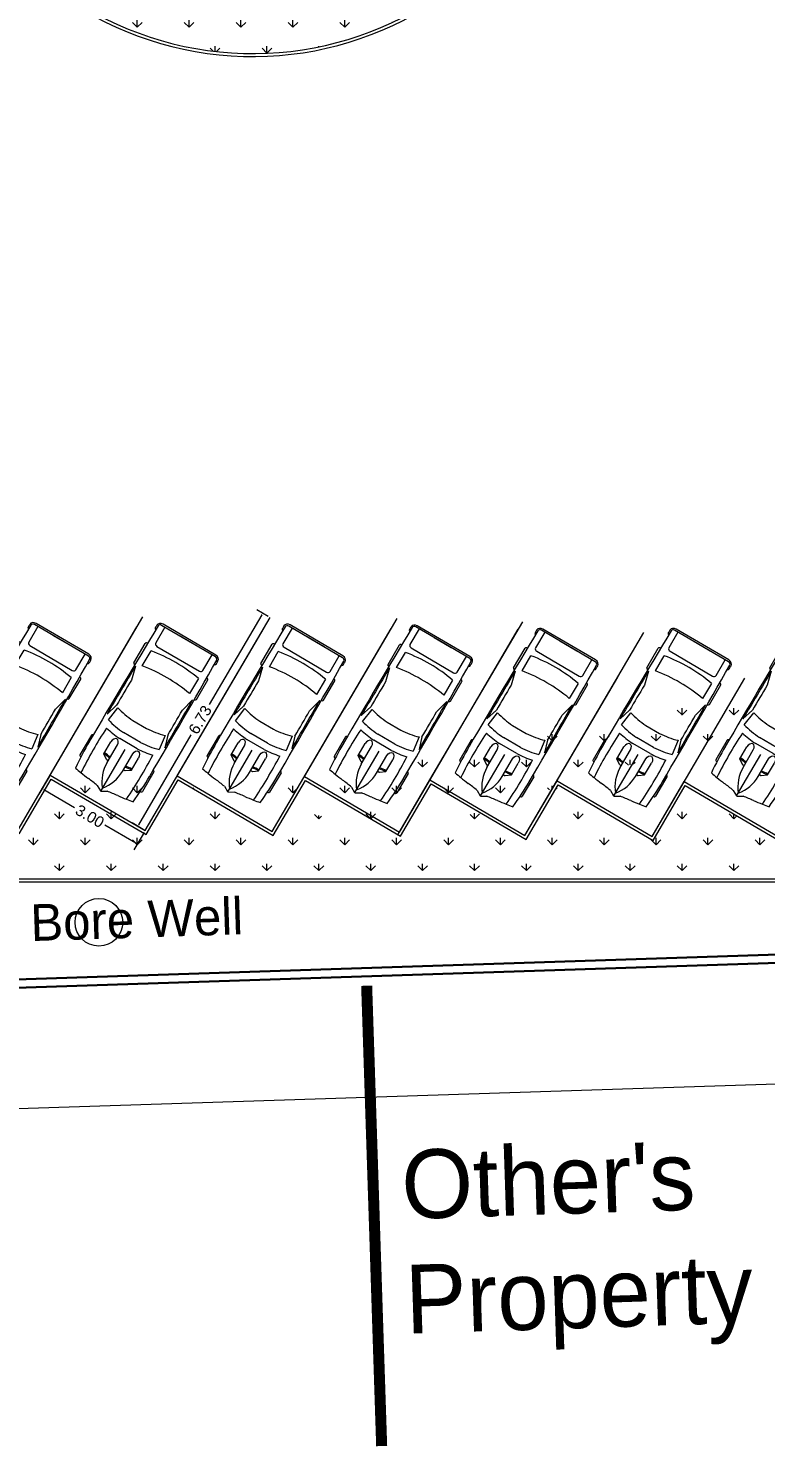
# Model space of a CAD drawing. Header units: millimetres. Extents: x 3614 to 12428, y -844 to 6844.
# Drawn here: x 5215.48 to 5235.57, y -436.56 to -397.77 of the extents above; entities that cross this region are included whole.
import ezdxf

# ---------------------------------------------------------------- set-up
doc = ezdxf.new("R2010")
doc.units = ezdxf.units.MM
doc.header["$LTSCALE"] = 40
doc.header["$MEASUREMENT"] = 0
doc.header["$PDMODE"] = 32
doc.header["$PDSIZE"] = 0.02
doc.layers.get('0').update_dxf_attribs({"linetype": 'CONTINUOUS', "lineweight": 20})
doc.layers.get('Defpoints').update_dxf_attribs({"linetype": 'CONTINUOUS', "lineweight": 20})
for name, color, linetype, lineweight in [('Dim', 220, 'CONTINUOUS', 15), ('dim.1', 6, 'CONTINUOUS', 18), ('Electric Pole', 5, 'CONTINUOUS', 15), ('Fixture', 44, 'CONTINUOUS', 15), ('Hatch', 42, 'CONTINUOUS', 15), ('landscaping', 3, 'CONTINUOUS', 13), ('LINE', 22, 'CONTINUOUS', 13), ('Property Line', 1, 'CONTINUOUS', 30), ('TEXT', 7, 'CONTINUOUS', 20), ('Window-Wall', 7, 'CONTINUOUS', 18)]:
    doc.layers.add(name, color=color, linetype=linetype, lineweight=lineweight)
doc.styles.add('DIM', font='arial.ttf')
doc.styles.add('STYLE9', font='GOTHIC.TTF')
doc.styles.add('Tabrej', font='GOTHIC.TTF')
doc.dimstyles.new('DIMEN', dxfattribs={"dimtxt": 0.2, "dimasz": 0.25, "dimexe": 0.18, "dimexo": 0.0625, "dimgap": 0.09, "dimtad": 0, "dimdec": 3, "dimzin": 0, "dimdsep": 46, "dimtxsty": 'Tabrej', "dimcen": 0, "dimclrd": 256, "dimclre": 256, "dimclrt": 7, "dimadec": 0, "dimazin": 0, "dimtfac": 1, "dimtdec": 3, "dimtofl": 0, "dimtmove": 0, "dimatfit": 1, "dimfxl": 0, "dimtolj": 1, "dimtzin": 0, "dimlwd": -1, "dimlwe": -1, "dimarcsym": 0})
doc.dimstyles.new('Tabrej', dxfattribs={"dimtxt": 0.5, "dimasz": 0.45, "dimexe": 0.18, "dimexo": 0.0625, "dimgap": 0.09, "dimtad": 0, "dimdec": 3, "dimzin": 0, "dimdsep": 46, "dimtxsty": 'Tabrej', "dimcen": 0, "dimclrd": 256, "dimclre": 256, "dimclrt": 7, "dimaunit": 1, "dimadec": 3, "dimazin": 0, "dimtfac": 1, "dimtdec": 3, "dimtofl": 0, "dimtmove": 0, "dimatfit": 3, "dimfxl": 0, "dimtolj": 1, "dimtzin": 0, "dimlwd": -1, "dimlwe": -1, "dimarcsym": 0})

# ---------------------------------------------------------------- blocks, each defined once
blk = doc.blocks.new('*D31')
at = {"layer": 'Defpoints', "color": 0, "ltscale": 0.05, "transparency": 16777216}
for p in [(5290.410304821192, -421.6486296749662), (5207.222522054753, -424.3595450929806), (5290.511582636391, -424.7564643325426)]:
    blk.add_point(p, dxfattribs=at)
at = {"layer": 'Dim', "ltscale": 0.05, "transparency": 16777216}
for p, q in [((5290.412340484525, -421.7110965147677), (5290.51744534679, -424.9363688311711)), ((5207.224557718086, -424.4220119327822), (5207.32966258035, -427.6472842491855)), ((5290.06182138982, -424.7711211085403), (5250.043463459277, -426.0752354857935)), ((5207.773561116523, -427.4527229745593), (5247.791919047067, -426.1486085973061))]:
    blk.add_line(p, q, dxfattribs=at)
for points in [[(5290.05937859382, -424.6961609007784), (5290.064264185819, -424.8460813163023), (5290.511582636391, -424.7564643325426)], [(5207.771118320523, -427.3777627667973), (5207.776003912522, -427.5276831823212), (5207.323799869951, -427.467379750557)]]:
    blk.add_solid(points, dxfattribs=at)
at = {"layer": 'Dim', "color": 7, "ltscale": 0.05, "transparency": 16777216, "insert": (5248.917691253172, -426.1119220415497), "char_height": 0.5, "attachment_point": 5, "rotation": 1.8664887882798467, "style": 'Tabrej'}
blk.add_mtext('\\A1;83.232', dxfattribs=at)
blk = doc.blocks.new('*D647')
at = {"layer": 'Defpoints', "color": 0, "ltscale": 0.05, "transparency": 16777216}
for p in [(5491.917762789027, -294.5810829708552), (5491.854870055597, -295.1811268545436), (5491.917762789027, -295.1811268545436)]:
    blk.add_point(p, dxfattribs=at)
at = {"layer": 'Dim', "ltscale": 0.05, "transparency": 16777216}
for p, q in [((5491.854870055597, -294.4810829708551), (5491.854870055597, -294.3810829708552)), ((5491.855262789027, -294.5810829708552), (5491.674870055596, -294.5810829708552)), ((5491.855262789027, -295.1811268545436), (5491.674870055596, -295.1811268545436)), ((5491.854870055597, -295.2811268545436), (5491.854870055597, -295.3811268545436))]:
    blk.add_line(p, q, dxfattribs=at)
for points in [[(5491.83820338893, -294.4810829708551), (5491.871536722263, -294.4810829708551), (5491.854870055597, -294.5810829708552)], [(5491.83820338893, -295.2811268545436), (5491.871536722263, -295.2811268545436), (5491.854870055597, -295.1811268545436)]]:
    blk.add_solid(points, dxfattribs=at)
at = {"layer": 'Dim', "color": 7, "ltscale": 0.05, "transparency": 16777216, "insert": (5491.854870055597, -294.8811049126986), "char_height": 0.2, "attachment_point": 5, "rotation": 90, "style": 'Tabrej'}
blk.add_mtext('\\A1;0.600', dxfattribs=at)
blk = doc.blocks.new('*D648')
at = {"layer": 'Defpoints', "color": 0, "ltscale": 0.05, "transparency": 16777216}
for p in [(5491.317824484191, -295.1811268545439), (5492.317824484191, -295.1811268545434), (5492.317824484191, -295.5949928992698)]:
    blk.add_point(p, dxfattribs=at)
at = {"layer": 'Dim', "ltscale": 0.05, "transparency": 16777216}
for p, q in [((5491.217824484191, -295.5949928992698), (5491.117824484191, -295.5949928992698)), ((5491.317824484191, -295.2436268545439), (5491.317824484191, -295.7749928992698)), ((5492.317824484191, -295.2436268545434), (5492.317824484191, -295.7749928992698)), ((5492.417824484191, -295.5949928992698), (5492.517824484191, -295.5949928992698))]:
    blk.add_line(p, q, dxfattribs=at)
for points in [[(5491.217824484191, -295.5783262326032), (5491.217824484191, -295.6116595659365), (5491.317824484191, -295.5949928992698)], [(5492.417824484191, -295.5783262326032), (5492.417824484191, -295.6116595659365), (5492.317824484191, -295.5949928992698)]]:
    blk.add_solid(points, dxfattribs=at)
at = {"layer": 'Dim', "color": 7, "ltscale": 0.05, "transparency": 16777216, "insert": (5491.817824484191, -295.5949928992698), "char_height": 0.2, "attachment_point": 5, "style": 'Tabrej'}
blk.add_mtext('\\A1;1.000', dxfattribs=at)
blk = doc.blocks.new('fgb')
at = {"layer": 'Property Line', "lineweight": 30, "ltscale": 0.2}
for p, q in [((4957.662930420506, -364.6087804303291), (5040.83649874929, -361.8983282310344)), ((4957.432919393223, -364.8463981017462), (5040.620702159661, -362.1354826837321))]:
    blk.add_line(p, q, dxfattribs=at)
blk = doc.blocks.new('*U441')
for p, q in [((21.10406751471477, 37.40863046792069), (21.10406751471477, 36.83230215753704)), ((46.55368679439943, 38.88847654282876), (22.35054758993934, 38.88847654282876)), ((47.8001668696239, 37.39011648242055), (47.8001668696239, 37.40863046792069)), ((70.0302824853563, 31.53613089391356), (86.40615155322344, 29.35124891408057)), ((87.98532186932616, 31.87120872459877), (74.75900729854769, 35.92175679182954)), ((134.313356548143, 35.6043097713567), (119.2882629232503, 31.77757799177584)), ((135.4513231603356, 37.07354110333037), (135.4513231603356, 37.40863046792069)), ((136.6978032355602, 38.88847654282876), (160.9009424400199, 38.88847654282867)), ((162.1474225152445, 37.4086304679205), (162.1474225152445, 36.77402019194128)), ((186.4728846989705, -33.49860931502491), (186.4728846989718, 33.49860931502464)), ((188.3990091454065, -32.75868627757393), (188.3990091454077, 32.75868627757058)), ((32.26591480791686, 11.62530558863241), (36.12873726252356, 17.16961494239206)), ((36.12873726252356, 17.16961494239206), (50.93891189819171, 17.16961494239206)), ((138.4228833961707, 29.35124891408074), (157.2465674415997, 29.35124891408074)), ((164.515393597658, 26.39155676426461), (164.5153935976578, -26.39155676426503)), ((186.4728846989718, 29.35124891408083), (167.0083537481071, 29.35124891408083)), ((3.266462181856987, 6.128290093440768), (0.1022408397004821, 0.4060708604429806)), ((29.77279020470884, 9.505833383620027), (51.68362801571248, 9.505833383620027)), ((32.12291633764599, 9.505833383620027), (32.12291633764599, 11.15369945057711)), ((58.91676048097879, -10.77488335095668), (58.91676048097879, 10.77488335095617)), ((66.55009204259746, -10.5288681329018), (66.55009204259746, 10.52886813290129)), ((82.73706193978568, 8.496039918672748), (82.73706193978568, -8.49603991867258)), ((186.4728846989718, -10.5288681329018), (186.4728846989718, 10.52886813290129)), ((-4.43e-14, -2.558e-13), (51.68362801571248, -2.558e-13)), ((0.1022408397004821, -0.4060708604432933), (3.266462181856987, -6.128290093441192)), ((29.77279020470884, -9.505833383620537), (51.68362801571248, -9.505833383620537)), ((32.12291633764599, -9.505833383620537), (32.12291633764599, -11.15369945057762)), ((32.26591480791686, -11.62530558863292), (36.12873726252356, -17.16961494239257)), ((36.12873726252356, -17.16961494239257), (50.93891189819171, -17.16961494239257)), ((86.40615155322321, -29.35124891408145), (70.03028248535594, -31.53613089391442)), ((157.2465674415997, -29.35124891408117), (138.4228833961707, -29.35124891408126)), ((167.008353748107, -29.35124891408126), (186.4728846989707, -29.35124891408108)), ((21.10406751471477, -37.40863046792121), (21.10406751471477, -36.83230215753756)), ((46.55368679439943, -38.88847654282928), (22.35054758993934, -38.88847654282928)), ((47.8001668696239, -37.39011648242107), (47.8001668696239, -37.40863046792121)), ((87.98532186932606, -31.87120872459904), (74.75900729854759, -35.92175679182964)), ((134.3133565481428, -35.60430977135722), (119.2882629232503, -31.77757799177618)), ((135.4513231603355, -37.07354110333088), (135.4513231603355, -37.40863046792121)), ((136.6978032355602, -38.88847654282928), (160.9009424400199, -38.88847654282918)), ((162.1474225152445, -37.408630467921), (162.1474225152445, -36.77402019194179))]:
    blk.add_line(p, q)
for centre, major_axis, ratio, start_param, end_param in [((266.0300214172791, -27.52442688366631), (1.966072e-10, 313.3077612809058), 0.8423038695435282, 1.367075990158062, 1.391760499156096), ((41.19115208863305, -490.8631038926156), (1.294e-13, 528.2339998381949), 0.8423038695439741, 0.0028100083536837, 0.0755983031096952), ((22.35054758993934, 37.40863046792072), (2.08e-14, -1.479846074908118), 0.8423038695439757, 3.141592653589776, 4.712388980384677), ((64.48199294511879, -10555.61767587835), (1.907644e-10, 10593.02630634627), 0.842303869543847, -0.0133969486112073, 0.0027970409639888), ((46.55368679439943, 37.40863046792072), (2.2e-14, 1.479846074908118), 0.8423038695439757, -1.570796326794883, 1.73e-14), ((135.2911776514449, 5.387441675478553), (2.2715e-12, 81.77258453065997), 0.8423038695439563, 1.2453061116968, 1.507880129813836), ((64.4819929449925, -10555.61767590795), (1.9177683e-09, -10591.54646030096), 0.8423038695482958, 3.133765086725325, 3.140440689641252), ((95.78879860270443, -3666.353346297651), (1.949863999999999e-10, -3698.236159209632), 0.8423038695446962, 3.134048706297306, 3.144097754112908), ((136.6978032355602, 37.40863046792072), (2.357e-13, -1.479846074908118), 0.8423038695439757, 3.141592653589603, 4.712388980384552), ((160.9009424400199, 37.40863046792052), (5.590000000000001e-14, 1.479846074908118), 0.8423038695439757, -1.570796326794865, 4.44e-14), ((180.6280394947615, 35.8381667808375), (7.400000000000001e-14, 2.219769112362114), 0.8423038695439693, -0.0130174256259048, 1.249894140392862), ((64.48199294754608, -10556.35759891604), (1.349839377e-06, 10595.3130398087), 0.8423038681351469, -0.0133969484821159, -0.0130174254969711), ((183.9799245485226, 33.49860931502124), (3e-16, -2.959692149816166), 0.842303869543995, 1.570796326796048, 3.128195704978387), ((183.9799245485216, 32.75868627756583), (8.56e-14, -5.246425615115244), 0.8423038695439736, 1.570796326795794, 3.128195704978163), ((-204.4946649195746, 52.39684969293511), (4.120530000000001e-11, -250.9602162198571), 0.8423038695441164, 1.385369446298923, 1.434372047871025), ((259.1750197310735, -27.52442688366614), (1.506617e-10, -305.3028914627677), 0.8423038695443789, 4.528606069860317, 4.561837674556238), ((37.47375371777758, -593.9621830607928), (6.21e-14, -623.32820996736), 0.8423038695439826, 3.096046068561058, 3.200911180495223), ((13.03653510440275, 17.00972444508943), (1.2303e-12, 27.41599049210566), 0.8423038695439276, 4.435146050259648, 4.718221029521871), ((14.20086229321332, 17.00972444508943), (1.2303e-12, 27.41599049210566), 0.8423038695439276, 4.435146050259648, 4.718221029521871), ((50.7902773840875, 13.33772416300607), (6.340077547122383, -0.356608581037027), 0.6038335755719145, -1.39555193967809, 1.581314658479914), ((134.4003789125686, 5.387441675477672), (4.276000000000001e-13, -89.7774543484738), 0.84230386954398, 4.449481963804728, 4.652344057257212), ((149.595361812917, 2.799442537139298), (8.561e-13, -79.57966406425402), 0.8423038695439826, 4.372215489277867, 4.640744122441986), ((17.08207736189386, -1.421e-13), (6.870000000000003e-14, 147.0179238898305), 0.8423038695439764, 4.511394369635732, 4.913383591133647), ((35.90576140732288, -1.421e-13), (6.870000000000003e-14, 147.0179238898305), 0.8423038695439764, 4.511394369635732, 4.913383591133647), ((167.0083537481071, 26.39155676426464), (1.394e-13, 2.959692149816236), 0.8423038695439757, 5.55e-14, 1.570796326794918), ((0.6232400376122424, -1.421e-13), (1e-16, -0.7399230374541245), 0.842303869543842, 4.131459131953847, 5.293318828815531), ((29.77279020470884, -46.66302566589627), (5.120000000000001e-14, 56.16885904951626), 0.842303869543976, 7e-16, 0.5903187773915901), ((32.74615637525823, 11.15369945057713), (1.313e-13, 0.7399230374541176), 0.8423038695439091, 0.8797135699495516, 1.570796326795043), ((-204.4946649195746, -52.39684969293553), (4.029450000000003e-11, 250.9602162198562), 0.8423038695441192, -1.43437204787103, -1.385369446298924), ((29.77279020470884, 46.66302566589577), (4.004e-13, 56.16885904951626), 0.8423038695439734, 2.551273876198208, 3.141592653589801), ((32.74615637525823, -11.1536994505777), (1.3e-13, -0.7399230374541176), 0.8423038695439093, 4.712388980384541, 5.403471737230034), ((13.03653510440275, -17.00972444508983), (1.2568e-12, -27.41599049210552), 0.8423038695439315, 1.564964277657709, 1.848039256919935), ((14.20086229321332, -17.00972444508983), (1.2568e-12, -27.41599049210552), 0.8423038695439315, 1.564964277657709, 1.848039256919935), ((134.4003789125684, -5.387441675478583), (4.2949e-12, -89.77745434847824), 0.8423038695439352, -1.510751403667474, -1.307889310215), ((135.2911776514465, -5.387441675480713), (3.203800000000001e-12, -81.77258453066244), 0.8423038695439492, -1.50788012981387, -1.245306111696839), ((149.5953618129329, -2.799442537137565), (4.0897e-12, -79.57966406427697), 0.8423038695439418, -1.499151468852248, -1.230622835688196), ((259.1750197310694, 27.52442688365929), (1.08535e-11, 305.3028914629043), 0.8423038695439974, 1.72134763262287, 1.754579237318775), ((266.0300214172791, 27.52442688366566), (8.75241e-11, 313.3077612806533), 0.8423038695441819, 1.749832154434603, 1.774516663432659), ((37.47375371777847, 593.9621830607904), (1.1693e-12, -623.3282099673584), 0.8423038695439529, -0.0593185269054384, 0.0455465850287298), ((167.008353748107, -26.39155676426503), (1.02e-14, -2.95969214981619), 0.8423038695439885, 4.712388980384687, 6.28318530717958), ((41.19115208863322, 490.8631038926151), (1.377569999999999e-11, -528.2339998381949), 0.8423038695440652, -0.0755983031097181, -0.0028100083537155), ((22.35054758993934, -37.40863046792117), (2.2e-14, 1.479846074908118), 0.8423038695439757, 1.570796326794908, 3.141592653589808), ((64.48199294495228, 10555.61767590795), (6.117947e-10, 10593.02630637587), 0.8423038695458146, 3.138795612625925, 3.154989602201038), ((46.55368679439943, -37.40863046792117), (2.08e-14, -1.479846074908118), 0.8423038695439757, -1.69e-14, 1.570796326794883), ((64.48199294503607, 10555.61767590793), (1.6049794e-09, -10591.54646030094), 0.8423038695397146, 0.0011519639481523, 0.0078275668641468), ((95.78879860271887, 3666.35334629765), (1.637818e-10, -3698.236159209629), 0.8423038695447544, -0.0025051005232382, 0.007543947292366), ((136.6978032355602, -37.40863046792109), (1.56e-14, -1.47984607490816), 0.8423038695440103, -1.570796326794875, -1.27e-14), ((160.9009424400199, -37.408630467921), (1.969e-13, 1.47984607490816), 0.842303869544011, 3.141592653589951, 4.712388980384771), ((180.6280394947581, -35.83816678083949), (2.274e-13, -2.21976911236303), 0.8423038695439803, -1.249894138785957, 0.0130174256254374), ((64.48199294197605, 10556.3575989598), (9.365289701e-07, 10595.31303985772), 0.8423038705260312, 3.154610079306566, 3.154989602290632), ((183.9799245485216, -33.4986093150211), (9.3e-15, 2.959692149816141), 0.8423038695439731, 3.154989602201626, 4.712388980383388), ((183.9799245485177, -32.7586862775633), (2.428e-13, -5.246425615118353), 0.8423038695439807, 0.0133969486110846, 1.570796326792831)]:
    blk.add_ellipse(centre, major_axis=major_axis, ratio=ratio, start_param=start_param, end_param=end_param)
at = {"extrusion": (0, 0, -1)}
blk.add_ellipse((50.7902773840875, -13.33772416300655), major_axis=(6.340077547122383, 0.3566085810370246), ratio=0.6038335755719145, start_param=-1.39555193967809, end_param=1.581314658479914, dxfattribs=at)
blk = doc.blocks.new('*D442')
at = {"layer": 'Defpoints', "color": 0, "ltscale": 0.05, "transparency": 16777216}
for p in [(5216.076663872152, -418.1213719276091), (5218.66521566419, -419.6376733582667), (5218.451131628673, -420.0031466095502)]:
    blk.add_point(p, dxfattribs=at)
at = {"layer": 'dim.1', "ltscale": 0.05, "transparency": 16777216}
for p, q in [((5216.045073856078, -418.1753007778141), (5215.77160059034, -418.642160267482)), ((5215.905722916798, -418.5121171917517), (5216.743529721544, -419.0028810468766)), ((5218.407988548508, -419.977874596691), (5217.570181743763, -419.4871107415665)), ((5218.633625648116, -419.6916022084717), (5218.360152382378, -420.1584616981402))]:
    blk.add_line(p, q, dxfattribs=at)
for points in [[(5215.909934918942, -418.504926678391), (5215.901510914655, -418.5193077051122), (5215.862579836635, -418.4868451788921)], [(5218.412200550652, -419.9706840833303), (5218.403776546365, -419.9850651100514), (5218.451131628673, -420.0031466095502)]]:
    blk.add_solid(points, dxfattribs=at)
at = {"layer": 'dim.1', "color": 7, "ltscale": 0.05, "transparency": 16777216, "insert": (5217.156855732654, -419.2449958942216), "char_height": 0.3, "attachment_point": 5, "rotation": 329.63941802293726, "style": 'DIM'}
blk.add_mtext('\\A1;3.00', dxfattribs=at)
blk = doc.blocks.new('*D443')
at = {"layer": 'Defpoints', "color": 0, "ltscale": 0.05, "transparency": 16777216}
for p in [(5221.865772253849, -413.7105643352245), (5222.067821754976, -413.8289192966993), (5218.665215664191, -419.6376733582676)]:
    blk.add_point(p, dxfattribs=at)
at = {"layer": 'dim.1', "ltscale": 0.05, "transparency": 16777216}
for p, q in [((5221.84050024099, -413.7537074153886), (5220.407308083456, -416.2003793321383)), ((5222.01389290477, -413.7973292806248), (5221.710457165258, -413.6195850889305)), ((5218.488438175925, -419.4761753166288), (5219.921630333459, -417.0295033998789)), ((5218.611286813986, -419.6060833421932), (5218.307851074474, -419.4283391504989))]:
    blk.add_line(p, q, dxfattribs=at)
for points in [[(5221.833309727629, -413.7494954132455), (5221.84769075435, -413.7579194175316), (5221.865772253849, -413.7105643352245)], [(5218.481247662564, -419.4719633144857), (5218.495628689286, -419.4803873187718), (5218.463166163066, -419.5193183967929)]]:
    blk.add_solid(points, dxfattribs=at)
at = {"layer": 'dim.1', "color": 7, "ltscale": 0.05, "transparency": 16777216, "insert": (5220.164469208457, -416.6149413660087), "char_height": 0.3, "attachment_point": 5, "rotation": 59.639418022940994, "style": 'DIM'}
blk.add_mtext('\\A1;6.73', dxfattribs=at)
blk = doc.blocks.new('NEW BILDING')
at = {"layer": 'Dim', "ltscale": 0.05}
dim = blk.add_linear_dim(base=(5491.854870055597, -295.1811268545436), p1=(5491.917762789027, -294.5810829708552), p2=(5491.917762789027, -295.1811268545436), angle=90, dimstyle='DIMEN', override={"dimasz": 0.1, "dimgap": 0.5, "dimarcsym": 1}, dxfattribs=at)
dim.commit()
dim.dimension.update_dxf_attribs({"geometry": '*D647', "text_midpoint": (5491.854870055597, -294.8811049126986), "dimtype": 160})
dim = blk.add_linear_dim(base=(5492.317824484191, -295.5949928992698), p1=(5491.317824484191, -295.1811268545439), p2=(5492.317824484191, -295.1811268545434), dimstyle='DIMEN', override={"dimasz": 0.1, "dimgap": 0.5, "dimarcsym": 1}, dxfattribs=at)
dim.commit()
dim.dimension.update_dxf_attribs({"geometry": '*D648', "text_midpoint": (5491.817824484191, -295.5949928992698), "dimtype": 160})

msp = doc.modelspace()

# ---------------------------------------------------------------- hatches: boundary and pattern name
at = {"layer": 'Hatch', "ltscale": 0.05}
h = msp.add_hatch(dxfattribs=at)
h.set_pattern_fill('GRASS', color=3)
h.set_pattern_definition([(90, (0, 0), (-0.7071067809999999, 0.7071067809999999), [0.1875, -1.226713563]), (45, (0, 0), (-0.7071067811865475, 0.7071067811865476), [0.1875, -0.8125]), (135, (0, 0), (-0.7071067811865476, -0.7071067811865475), [0.1875, -0.8125])])
edge = h.paths.add_edge_path()
edge.add_line((5212.572240335197, -418.1685996184572), (5215.229820175432, -419.7253357541728))
edge.add_line((5212.572240335197, -418.1685996184573), (5215.338069148529, -413.4469189641588))
edge.add_arc((5197.691951344555, -416.3856657293647), 10.92840914009472, 348.103991901871, 370.4751378556154)
edge.add_arc((5210.264395726464, -419.034180480867), 1.91997551039898, 168.103991901871, 270)
edge.add_line((5210.264395726464, -420.9541559912661), (5241.120578482115, -420.954155991266))
edge.add_arc((5241.120578482115, -419.034180480867), 1.91997551039898, 270, 371.8960080981361)
edge.add_arc((5253.693022864024, -416.3856657293647), 10.92840914009472, 169.5248621443918, 191.896008098136)
edge.add_line((5225.621786670636, -419.7907368243251), (5226.456789005109, -418.3652637979497))
edge.add_line((5226.456789005109, -418.3652637979497), (5229.045340797547, -419.8815652288425))
edge.add_line((5229.045340797547, -419.8815652288425), (5229.920777836845, -418.3870641546681))
edge.add_line((5229.920777836845, -418.3870641546681), (5232.509329629282, -419.9033655855599))
edge.add_line((5232.509329629282, -419.9033655855599), (5233.384766668582, -418.4088645113855))
edge.add_line((5233.384766668582, -418.4088645113855), (5235.973318461018, -419.9251659422778))
edge.add_line((5235.973318461018, -419.9251659422778), (5236.848755500318, -418.4306648681039))
edge.add_line((5236.848755500318, -418.4306648681039), (5239.437307292754, -419.9469662989944))
edge.add_line((5239.437307292754, -419.9469662989944), (5240.31274433205, -418.4524652248213))
edge.add_line((5240.31274433205, -418.4524652248213), (5241.029267155341, -416.353858181642))
edge.add_line((5241.029267155341, -416.353858181642), (5242.946747773381, -414.3987842508835))
edge.add_line((5223.0332348782, -418.2744353934342), (5225.621786670637, -419.7907368243252))
edge.add_line((5219.569246046464, -418.2526350367158), (5222.1577978389, -419.7689364676082))
edge.add_line((5222.1577978389, -419.7689364676082), (5223.0332348782, -418.2744353934342))
edge.add_line((5218.693809007166, -419.7471361108907), (5219.569246046464, -418.2526350367158))
edge.add_line((5216.10525721473, -418.2308346799984), (5218.693809007166, -419.7471361108907))
edge.add_line((5215.229820175432, -419.7253357541728), (5216.10525721473, -418.2308346799984))
at = {"layer": 'landscaping', "linetype": 'ByBlock', "ltscale": 0.05}
h = msp.add_hatch(dxfattribs=at)
h.set_pattern_fill('GRASS', color=3)
h.set_pattern_definition([(90, (0, -55.49594342007671), (-0.7071067809999999, 0.7071067809999999), [0.1875, -1.226713562999999]), (45, (0, -55.49594342007671), (-0.7071067811865475, 0.7071067811865476), [0.1875, -0.8125]), (135, (0, -55.49594342007671), (-0.7071067811865476, -0.7071067811865475), [0.1875, -0.8125])])
edge = h.paths.add_edge_path()
edge.add_arc((5221.597748158252, -389.4973686369496), 8.956918428575177, 200.8241548574, 331.7438782881328)
edge.add_arc((5232.109043904195, -395.1960463645671), 3, 106.3854042661525, 150.9143604592908, ccw=False)
edge.add_line((5231.262752698463, -392.3178887602824), (5232.815603240139, -391.8612898043124))
edge.add_arc((5231.859028038297, -387.8477936779693), 4.125916537322222, 283.4057487060444, 317.4248580414016)
edge.add_line((5234.897314537826, -390.6392095229737), (5236.715438297415, -388.4261734356138))
edge.add_line((5236.715438297415, -388.4261734356137), (5237.008811323643, -387.9150878077041))
edge.add_line((5237.008811323643, -387.9150878077043), (5237.358153018941, -387.3683269982964))
edge.add_line((5237.358153018941, -387.3683269982964), (5237.718567251448, -386.8605755836994))
edge.add_line((5237.718567251448, -386.8605755836992), (5238.158186608768, -386.3037905002024))
edge.add_line((5238.158186608768, -386.3037905002024), (5238.781159938138, -385.6503718886099))
edge.add_line((5238.781159938138, -385.6503718886099), (5239.602253649607, -384.8286044741508))
edge.add_line((5239.602253649607, -384.8286044741508), (5240.512876618759, -384.1038353383258))
edge.add_line((5240.512876618759, -384.1038353383258), (5241.470901300443, -383.5018943558737))
edge.add_line((5241.470901300443, -383.5018943558737), (5242.366204813038, -382.9815624065959))
edge.add_line((5242.366204813038, -382.9815624065959), (5234.02593248395, -382.9815624065959))
edge.add_line((5234.02593248395, -382.9815624065959), (5234.025932483949, -382.6115624065959))
edge.add_line((5234.025932483949, -382.6115624065959), (5233.610932483948, -382.6115624065959))
edge.add_line((5233.610932483948, -382.6115624065959), (5233.645932483948, -379.5590624065961))
edge.add_line((5233.645932483948, -379.5590624065961), (5233.415932483947, -379.5590624065961))
edge.add_line((5233.415932483947, -379.5590624065961), (5233.415932483947, -378.9740624065962))
edge.add_line((5233.415932483947, -378.9740624065962), (5233.548932483949, -378.9740624065962))
edge.add_line((5233.548932483949, -378.9740624065962), (5233.548932483949, -376.3815624065963))
edge.add_line((5233.548932483949, -376.3815624065963), (5233.248932483949, -376.3815624065963))
edge.add_line((5233.248932483949, -376.3815624065963), (5233.248932483949, -376.0015624065963))
edge.add_line((5233.248932483949, -376.0015624065963), (5230.325932483947, -376.0015624065963))
edge.add_line((5230.325932483947, -376.0015624065963), (5230.325932483947, -392.3815624065964))
edge.add_line((5230.325932483947, -392.3815624065964), (5229.955932483949, -392.3815624065964))
edge.add_line((5229.955932483949, -392.3815624065964), (5230.025932483944, -392.6815624065968))
edge.add_line((5230.025932483944, -392.6815624065968), (5213.225932483951, -392.6815624065962))

# ---------------------------------------------------------------- linework, layer by layer
at = {"layer": 'Electric Pole'}
msp.add_circle((5217.403684436948, -422.1371100439029), 0.6491676310305003, dxfattribs=at)
at = {"layer": 'LINE'}
for p, q in [((5216.076663871755, -418.1213719273762), (5218.603832923241, -413.8071189399818)), ((5219.540652703489, -418.1431722840936), (5222.067821754975, -413.8289192966992)), ((5223.004641535225, -418.1649726408108), (5225.531810586711, -413.8507196534164)), ((5226.428195662136, -418.2558010453279), (5228.955364713622, -413.9415480579335)), ((5215.201226832457, -419.6158730015495), (5218.441729459862, -414.0838536361816)), ((5218.665215664191, -419.6376733582674), (5221.905718291596, -414.1056539928995)), ((5222.129204495925, -419.6594737149848), (5225.36970712333, -414.1274543496169)), ((5225.593193327662, -419.681274071702), (5228.833695955066, -414.1492547063341)), ((5229.016747454572, -419.7721024762191), (5232.257250081977, -414.2400831108512)), ((5229.016747454574, -419.7721024762203), (5231.54391650606, -415.4578494888263)), ((5232.480736286308, -419.7939028329382), (5235.007905337794, -415.4796498455437)), ((5216.076663871755, -418.1213719273755), (5218.665215664191, -419.6376733582674)), ((5219.540652703489, -418.1431722840929), (5222.129204495925, -419.6594737149848)), ((5223.004641535225, -418.1649726408102), (5225.593193327662, -419.681274071702)), ((5215.229820175432, -419.7253357541728), (5216.10525721473, -418.2308346799984)), ((5216.10525721473, -418.2308346799984), (5218.693809007166, -419.7471361108907)), ((5218.693809007166, -419.7471361108907), (5219.569246046464, -418.2526350367158)), ((5219.569246046464, -418.2526350367158), (5222.1577978389, -419.7689364676082)), ((5222.1577978389, -419.7689364676082), (5223.0332348782, -418.2744353934342)), ((5223.0332348782, -418.2744353934342), (5225.621786670637, -419.7907368243252)), ((5225.552758622838, -419.7503021195008), (5226.428195662136, -418.2558010453272)), ((5226.428195662136, -418.2558010453272), (5229.016747454572, -419.7721024762191))]:
    msp.add_line(p, q, dxfattribs=at)
for points in [[(5225.552758622838, -419.7503021195015), (5226.428195662136, -418.2558010453279), (5229.016747454574, -419.7721024762203), (5229.892184493872, -418.2776014020458), (5232.480736286308, -419.7939028329382), (5233.356173325607, -418.2994017587633), (5235.944725118043, -419.8157031896556), (5236.820162157343, -418.3212021154816), (5239.408713949779, -419.8375035463726), (5240.284150989077, -418.3430024721991)], [(5225.621786670636, -419.7907368243251), (5226.456789005109, -418.3652637979497), (5229.045340797547, -419.8815652288425), (5229.920777836845, -418.3870641546681), (5232.509329629282, -419.9033655855599), (5233.384766668582, -418.4088645113855), (5235.973318461018, -419.9251659422778), (5236.848755500318, -418.4306648681039), (5239.437307292754, -419.9469662989944), (5240.31274433205, -418.4524652248213)], [(5210.264395726464, -420.9541559912661), (5241.120578482115, -420.954155991266)], [(5210.264395726464, -421.0341549708662), (5241.120578482115, -421.0341549708659)]]:
    msp.add_lwpolyline(points, dxfattribs=at)
at = {"layer": 'LINE', "ltscale": 0.05}
for radius in [9.036918428575175, 8.956918428575177]:
    msp.add_arc((5221.597748158252, -389.4973686369496), radius, 200.8241548573999, 331.7438782881328, dxfattribs=at)
at = {"layer": 'Property Line', "const_width": 0.3}
msp.add_lwpolyline([(5225.111070470727, -436.4142626315153), (5224.702118414683, -423.8650644624739)], dxfattribs=at)

# ---------------------------------------------------------------- block references
msp.add_blockref('fgb', (249.5596106493776, -59.34101438452558))
at = {"layer": 'Fixture', "xscale": 0.02539586676871016, "yscale": 0.02539586676871016, "zscale": 0.02539586676871016, "rotation": 59.63941802297394}
for p in [(5213.989993877941, -418.5358362281942), (5217.453982709675, -418.5576365849121), (5220.917971541409, -418.5794369416296), (5224.381960373145, -418.6012372983468), (5227.805514500056, -418.6920657028639), (5231.437143717743, -418.6920657028639), (5234.78556957959, -418.6920657028639)]:
    msp.add_blockref('*U441', p, dxfattribs=at)
at = {"layer": 'Window-Wall', "xscale": -1}
for p, rotation in [((5455.912242913294, 5060.474716044303), 90), ((200.5143566875804, -705.8764859969258), 180)]:
    msp.add_blockref('NEW BILDING', p, dxfattribs=dict(at, rotation=rotation))

# ---------------------------------------------------------------- texts
at = {"layer": 'TEXT', "style": 'STYLE9'}
for s, height, p in [('Bore Well', 1, (5215.554356157449, -422.6493034911755)), ("Other's", 1.875, (5225.680768732734, -430.2278107614499)), ('Property', 1.875, (5225.782625423197, -433.3534089203538))]:
    msp.add_text(s, height=height, rotation=1.866488788279969, dxfattribs=at).set_placement(p)

# ---------------------------------------------------------------- dimensions: what is measured, and where the dimension line sits
at = {"layer": 'Dim', "ltscale": 0.05}
dim = msp.add_aligned_dim(p1=(5207.222522054753, -424.3595450929806), p2=(5290.410304821192, -421.6486296749662), distance=-3.109484435510897, dimstyle='Tabrej', override={"dimpost": '\\X', "dimarcsym": 1}, dxfattribs=at)
dim.commit()
dim.dimension.update_dxf_attribs({"geometry": '*D31', "text_midpoint": (5248.917691253172, -426.1119220415497)})
at = {"layer": 'dim.1', "ltscale": 0.05}
for p1, p2, distance, picture, middle in [((5218.665215664191, -419.6376733582674), (5222.067821754975, -413.8289192966992), 0.23416211865032677, '*D443', (5220.164469208457, -416.6149413660087)), ((5216.076663872153, -418.1213719276091), (5218.665215664191, -419.6376733582674), -0.4235595255299533, '*D442', (5217.156855732654, -419.2449958942216))]:
    dim = msp.add_aligned_dim(p1=p1, p2=p2, distance=distance, dimstyle='Tabrej', override={"dimtxt": 0.3, "dimasz": 0.05, "dimdec": 2, "dimpost": '\\X', "dimtxsty": 'DIM', "dimtdec": 2, "dimfxl": 0.18, "dimarcsym": 1}, dxfattribs=at)
    dim.commit()
    dim.dimension.update_dxf_attribs({"geometry": picture, "text_midpoint": middle})

doc.saveas('drawing.dxf')
